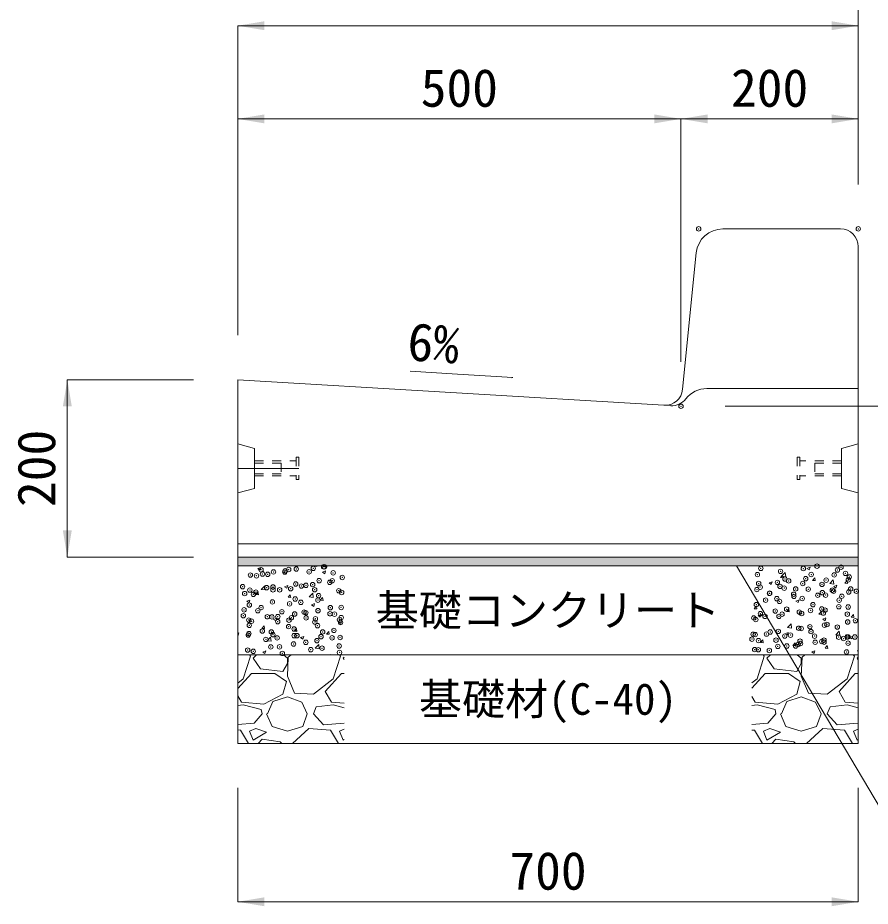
# Model space of a CAD drawing. Units: millimetres at full size. Extents: x 10958 to 21458, y 2125 to 9550.
# Drawn here: x 13811 to 14773, y 3627 to 4629 of the extents above; entities that cross this region are included whole.
import ezdxf
from ezdxf.enums import TextEntityAlignment as Align

# ---------------------------------------------------------------- set-up
doc = ezdxf.new("R2010")
doc.units = ezdxf.units.MM
doc.header["$LTSCALE"] = 10
doc.header["$PDMODE"] = 32
doc.header["$PDSIZE"] = 5
doc.linetypes.add('USER1', pattern=[2, 1, -1])
doc.layers.add('ハッチング_モルタル', color=30, linetype='Continuous')
doc.layers.add('文字', color=41, linetype='Continuous')
for name, color, linetype, lineweight in [('ハッチング_基礎', 150, 'Continuous', 5), ('側溝', 2, 'Continuous', 20), ('寸法線', 7, 'Continuous', 13), ('引出線', 4, 'Continuous', 13), ('舗装・基礎', 3, 'Continuous', 13), ('補助線', 8, 'Continuous', 20), ('部品', 3, 'USER1', 5)]:
    doc.layers.add(name, color=color, linetype=linetype, lineweight=lineweight)
doc.styles.add('ＭＳ ゴシック', font='')
doc.styles.get('ＭＳ ゴシック').set_extended_font_data('MS Gothic')

# ---------------------------------------------------------------- blocks, each defined once
blk = doc.blocks.new('filled_arrow')
at = {"color": 0, "linetype": 'Continuous', "lineweight": -2}
blk.add_solid([(7.5, 1.25), (0, 0), (7.5, -1.25)], dxfattribs=at)
blk = doc.blocks.new('open_arrow')
at = {"color": 0, "linetype": 'Continuous', "lineweight": -2}
blk.add_lwpolyline([(7.5, 1.25), (0, 0), (7.5, -1.25)], dxfattribs=at)

msp = doc.modelspace()

# ---------------------------------------------------------------- hatches: boundary and pattern name
at = {"layer": 'ハッチング_モルタル'}
msp.add_hatch(color=256, dxfattribs=at).paths.add_polyline_path([(14059.39, 4010.84), (14059.39, 4020.84), (14759.39, 4020.84), (14759.39, 4010.84)])

# ---------------------------------------------------------------- linework, layer by layer
at = {"layer": 'ハッチング_基礎'}
for p, q in [((14082, 4007.88), (14085.56, 4009.25)), ((14082, 4007.88), (14084.53, 4006.17)), ((14084.53, 4006.17), (14085.56, 4009.24)), ((14145.55, 4010.52), (14145.82, 4010.84)), ((14145.55, 4010.52), (14148.59, 4010.26)), ((14148.58, 4010.25), (14148.47, 4010.84)), ((14701.41, 4008.1), (14703.94, 4006.39)), ((14701.42, 4008.11), (14704.97, 4009.47)), ((14703.94, 4006.39), (14704.97, 4009.46)), ((14155, 4003.81), (14157.53, 4002.1)), ((14155.01, 4003.82), (14158.56, 4005.18)), ((14157.53, 4002.1), (14158.56, 4005.17)), ((14671.5, 3997.73), (14673.95, 4000.65)), ((14671.5, 3997.73), (14674.53, 3997.46)), ((14672.98, 3999.37), (14676.94, 4003.49)), ((14672.98, 3999.37), (14677.5, 3998.67)), ((14674.52, 3997.46), (14673.93, 4000.64)), ((14677.5, 3998.66), (14676.93, 4003.49)), ((14707.93, 3994.54), (14710.38, 3997.46)), ((14710.96, 3994.27), (14710.37, 3997.46)), ((14085.86, 3984.48), (14089.82, 3988.6)), ((14090.38, 3983.78), (14089.81, 3988.6)), ((14112.32, 3987.43), (14115.88, 3988.8)), ((14112.32, 3987.42), (14114.85, 3985.72)), ((14114.85, 3985.72), (14115.88, 3988.79)), ((14658.73, 3991.72), (14662.29, 3993.09)), ((14658.73, 3991.71), (14661.26, 3990.01)), ((14661.26, 3990.01), (14662.29, 3993.08)), ((14707.93, 3994.54), (14710.97, 3994.27)), ((14727.19, 3990.96), (14731.15, 3995.08)), ((14727.19, 3990.96), (14731.71, 3990.26)), ((14731.71, 3990.26), (14731.15, 3995.08)), ((14731.74, 3987.65), (14735.3, 3989.02)), ((14731.74, 3987.64), (14734.26, 3985.94)), ((14734.26, 3985.94), (14735.29, 3989.01)), ((14744.37, 3991.35), (14746.82, 3994.27)), ((14744.37, 3991.35), (14747.41, 3991.09)), ((14747.39, 3991.08), (14746.81, 3994.27)), ((14079.73, 3978.69), (14082.18, 3981.61)), ((14079.73, 3978.69), (14082.77, 3978.42)), ((14082.76, 3978.42), (14082.17, 3981.6)), ((14085.86, 3984.48), (14090.38, 3983.78)), ((14116.17, 3975.5), (14118.61, 3978.42)), ((14119.19, 3975.23), (14118.61, 3978.42)), ((14140.08, 3976.07), (14144.03, 3980.19)), ((14144.59, 3975.37), (14144.03, 3980.19)), ((14069.64, 3971.05), (14073.2, 3972.41)), ((14069.64, 3971.04), (14072.16, 3969.33)), ((14072.16, 3969.33), (14073.19, 3972.4)), ((14116.17, 3975.5), (14119.2, 3975.23)), ((14140.07, 3976.07), (14144.59, 3975.37)), ((14142.64, 3966.97), (14145.17, 3965.27)), ((14142.65, 3966.98), (14146.2, 3968.34)), ((14145.17, 3965.27), (14146.2, 3968.33)), ((14152.6, 3972.31), (14155.05, 3975.23)), ((14152.6, 3972.31), (14155.64, 3972.04)), ((14155.63, 3972.04), (14155.04, 3975.23)), ((14689.05, 3971.26), (14691.58, 3969.55)), ((14689.06, 3971.27), (14692.61, 3972.63)), ((14691.58, 3969.55), (14692.61, 3972.62)), ((14642.11, 3962.71), (14644.56, 3965.62)), ((14642.11, 3962.7), (14645.14, 3962.44)), ((14645.13, 3962.44), (14644.55, 3965.62)), ((14646.37, 3954.88), (14649.93, 3956.25)), ((14648.9, 3953.17), (14649.93, 3956.24)), ((14678.54, 3959.52), (14680.99, 3962.44)), ((14678.54, 3959.52), (14681.58, 3959.25)), ((14681.57, 3959.25), (14680.98, 3962.43)), ((14714.98, 3956.33), (14717.43, 3959.25)), ((14714.98, 3956.33), (14718.02, 3956.06)), ((14718.01, 3956.06), (14717.42, 3959.25)), ((14099.96, 3950.59), (14103.52, 3951.96)), ((14099.96, 3950.58), (14102.49, 3948.88)), ((14102.49, 3948.88), (14103.52, 3951.95)), ((14172.97, 3946.52), (14176.53, 3947.89)), ((14172.97, 3946.52), (14175.49, 3944.81)), ((14175.49, 3944.81), (14176.52, 3947.88)), ((14646.37, 3954.87), (14648.9, 3953.17)), ((14719.38, 3950.81), (14722.94, 3952.18)), ((14719.38, 3950.81), (14721.9, 3949.1)), ((14721.9, 3949.1), (14722.93, 3952.17)), ((14751.42, 3953.14), (14753.87, 3956.06)), ((14751.42, 3953.14), (14754.46, 3952.88)), ((14754.44, 3952.87), (14753.86, 3956.06)), ((14086.78, 3940.48), (14089.23, 3943.39)), ((14086.78, 3940.47), (14089.81, 3940.21)), ((14089.8, 3940.21), (14089.22, 3943.39)), ((14123.21, 3937.29), (14125.66, 3940.21)), ((14123.21, 3937.29), (14126.25, 3937.02)), ((14126.24, 3937.02), (14125.65, 3940.2)), ((14159.65, 3934.1), (14162.1, 3937.02)), ((14162.68, 3933.83), (14162.09, 3937.02)), ((14679.71, 3941.47), (14683.67, 3945.6)), ((14679.71, 3941.47), (14684.23, 3940.77)), ((14684.23, 3940.77), (14683.67, 3945.6)), ((14733.93, 3933.06), (14737.89, 3937.19)), ((14738.45, 3932.36), (14737.88, 3937.19)), ((14059.39, 3935.02), (14060.84, 3935.57)), ((14059.39, 3932.78), (14059.8, 3932.5)), ((14059.8, 3932.5), (14060.83, 3935.57)), ((14092.59, 3926.59), (14096.55, 3930.71)), ((14092.59, 3926.59), (14097.11, 3925.89)), ((14097.11, 3925.88), (14096.55, 3930.71)), ((14130.28, 3930.13), (14132.81, 3928.43)), ((14130.29, 3930.14), (14133.84, 3931.51)), ((14132.81, 3928.43), (14133.84, 3931.5)), ((14159.65, 3934.1), (14162.69, 3933.83)), ((14649.16, 3924.49), (14651.61, 3927.41)), ((14652.18, 3924.23), (14651.59, 3927.41)), ((14676.69, 3934.42), (14679.22, 3932.72)), ((14676.7, 3934.43), (14680.25, 3935.8)), ((14679.22, 3932.72), (14680.25, 3935.79)), ((14733.93, 3933.07), (14738.45, 3932.37)), ((14749.7, 3930.36), (14753.26, 3931.73)), ((14749.7, 3930.35), (14752.23, 3928.65)), ((14752.23, 3928.65), (14753.26, 3931.72)), ((14146.81, 3918.18), (14150.77, 3922.3)), ((14146.81, 3918.18), (14151.33, 3917.48)), ((14151.33, 3917.48), (14150.77, 3922.3)), ((14649.16, 3924.49), (14652.19, 3924.23)), ((14685.59, 3921.31), (14688.04, 3924.22)), ((14685.59, 3921.31), (14688.63, 3921.04)), ((14688.62, 3921.04), (14688.03, 3924.22)), ((14722.03, 3918.12), (14724.48, 3921.04)), ((14722.03, 3918.12), (14725.07, 3917.85)), ((14725.06, 3917.85), (14724.47, 3921.03)), ((14065.64, 3883.58), (14073.76, 3908.98)), ((14073.76, 3908.98), (14072.62, 3910.84)), ((14080.71, 3910.84), (14076.81, 3906.95)), ((14076.81, 3906.95), (14084.94, 3894.76)), ((14087.6, 3913.76), (14091.16, 3915.12)), ((14087.6, 3913.75), (14090.13, 3912.04)), ((14090.13, 3912.04), (14091.16, 3915.11)), ((14115.42, 3906.95), (14110.97, 3910.84)), ((14116.44, 3907.96), (14115.42, 3886.63)), ((14115.42, 3900.85), (14115.42, 3906.95)), ((14119.59, 3910.84), (14116.43, 3907.96)), ((14163.62, 3910.84), (14164.17, 3911.05)), ((14164.1, 3910.84), (14164.16, 3911.04)), ((14167.24, 3883.58), (14175.36, 3908.98)), ((14175.36, 3908.98), (14174.22, 3910.84)), ((14179.39, 3907.92), (14178.41, 3906.95)), ((14178.41, 3906.95), (14179.39, 3905.48)), ((14645.24, 3883.58), (14653.36, 3908.98)), ((14653.36, 3908.98), (14652.22, 3910.84)), ((14660.31, 3910.84), (14656.41, 3906.95)), ((14656.41, 3906.95), (14664.54, 3894.76)), ((14695.02, 3906.95), (14690.57, 3910.84)), ((14696.04, 3907.96), (14695.02, 3886.63)), ((14695.02, 3900.85), (14695.02, 3906.95)), ((14699.19, 3910.84), (14696.03, 3907.96)), ((14707.02, 3913.98), (14710.58, 3915.34)), ((14707.02, 3913.97), (14709.54, 3912.26)), ((14709.54, 3912.26), (14710.57, 3915.33)), ((14746.84, 3883.58), (14754.96, 3908.98)), ((14754.96, 3908.98), (14753.82, 3910.84)), ((14759.39, 3908.32), (14758.01, 3906.95)), ((14758.01, 3906.95), (14759.39, 3904.88)), ((14758.47, 3914.93), (14759.39, 3916.03)), ((14758.47, 3914.93), (14759.39, 3914.85)), ((14110.34, 3891.71), (14115.42, 3900.85)), ((14689.94, 3891.71), (14695.02, 3900.85)), ((14059.39, 3872.57), (14074.78, 3889.68)), ((14074.78, 3889.68), (14101.2, 3889.68)), ((14084.94, 3894.76), (14110.34, 3891.71)), ((14101.2, 3889.68), (14114.4, 3880.53)), ((14115.42, 3886.63), (14123.55, 3867.32)), ((14158.09, 3869.36), (14176.38, 3889.68)), ((14176.38, 3889.68), (14179.39, 3889.68)), ((14639.39, 3873.02), (14654.38, 3889.68)), ((14654.38, 3889.68), (14680.8, 3889.68)), ((14664.54, 3894.76), (14689.94, 3891.71)), ((14680.8, 3889.68), (14694, 3880.53)), ((14695.02, 3886.63), (14703.15, 3867.32)), ((14737.69, 3869.36), (14755.98, 3889.68)), ((14755.98, 3889.68), (14759.39, 3889.68)), ((14059.39, 3878.75), (14065.64, 3883.58)), ((14114.4, 3880.53), (14110.34, 3866.31)), ((14144.88, 3866.31), (14167.24, 3883.58)), ((14639.39, 3879.06), (14645.24, 3883.58)), ((14694, 3880.53), (14689.94, 3866.31)), ((14724.48, 3866.31), (14746.84, 3883.58)), ((14110.34, 3866.31), (14089, 3855.13)), ((14123.55, 3867.32), (14144.88, 3866.31)), ((14165.2, 3857.16), (14158.09, 3869.36)), ((14689.94, 3866.31), (14668.6, 3855.13)), ((14703.15, 3867.32), (14724.48, 3866.31)), ((14744.8, 3857.16), (14737.69, 3869.36)), ((14063.6, 3857.16), (14059.39, 3864.39)), ((14089, 3855.13), (14063.6, 3857.16)), ((14093.07, 3843.96), (14099.16, 3858.18)), ((14099.16, 3858.18), (14115.42, 3863.26)), ((14115.42, 3863.26), (14131.68, 3857.16)), ((14131.68, 3857.16), (14137.77, 3843.96)), ((14179.39, 3856.03), (14165.2, 3857.16)), ((14643.2, 3857.16), (14639.39, 3863.71)), ((14668.6, 3855.13), (14643.2, 3857.16)), ((14672.67, 3843.96), (14678.76, 3858.18)), ((14678.76, 3858.18), (14695.02, 3863.26)), ((14695.02, 3863.26), (14711.28, 3857.16)), ((14711.28, 3857.16), (14717.37, 3843.96)), ((14759.39, 3856), (14744.8, 3857.16)), ((14065.64, 3854.12), (14059.39, 3853.46)), ((14085.96, 3849.04), (14065.64, 3854.12)), ((14086.97, 3843.96), (14085.96, 3849.04)), ((14144.88, 3843.96), (14147.93, 3852.08)), ((14167.24, 3854.12), (14147.93, 3852.08)), ((14179.39, 3851.08), (14167.24, 3854.12)), ((14645.24, 3854.12), (14639.39, 3853.5)), ((14665.56, 3849.04), (14645.24, 3854.12)), ((14666.57, 3843.96), (14665.56, 3849.04)), ((14724.48, 3843.96), (14727.53, 3852.08)), ((14746.84, 3854.12), (14727.53, 3852.08)), ((14759.39, 3850.98), (14746.84, 3854.12)), ((14086.97, 3843.96), (14077.83, 3833.8)), ((14092.05, 3843.96), (14098.15, 3829.73)), ((14132.69, 3829.73), (14137.77, 3843.96)), ((14156.06, 3831.76), (14144.88, 3843.96)), ((14666.57, 3843.96), (14657.43, 3833.8)), ((14671.65, 3843.96), (14677.75, 3829.73)), ((14712.29, 3829.73), (14717.37, 3843.96)), ((14735.66, 3831.76), (14724.48, 3843.96)), ((14077.83, 3833.8), (14059.39, 3832.19)), ((14062.59, 3825.67), (14059.39, 3825.93)), ((14079.86, 3827.7), (14072.75, 3824.65)), ((14092.05, 3823.64), (14079.86, 3827.7)), ((14098.15, 3829.73), (14115.42, 3824.65)), ((14115.42, 3824.65), (14132.69, 3829.73)), ((14139.8, 3827.7), (14121.34, 3810.84)), ((14164.19, 3825.67), (14139.8, 3827.7)), ((14179.39, 3833.79), (14156.06, 3831.76)), ((14179.39, 3826.81), (14174.35, 3824.65)), ((14657.43, 3833.8), (14639.39, 3832.23)), ((14659.46, 3827.7), (14652.35, 3824.65)), ((14671.65, 3823.64), (14659.46, 3827.7)), ((14677.75, 3829.73), (14695.02, 3824.65)), ((14695.02, 3824.65), (14712.29, 3829.73)), ((14719.4, 3827.7), (14700.94, 3810.84)), ((14743.79, 3825.67), (14719.4, 3827.7)), ((14759.03, 3833.8), (14735.66, 3831.76)), ((14759.39, 3826.98), (14753.95, 3824.65)), ((14759.39, 3834.2), (14759.03, 3833.8)), ((14071.65, 3810.84), (14062.59, 3825.67)), ((14072.75, 3824.65), (14076.81, 3814.49)), ((14076.81, 3814.49), (14092.05, 3823.64)), ((14173.25, 3810.84), (14164.19, 3825.67)), ((14174.35, 3824.65), (14178.41, 3814.49)), ((14642.19, 3825.67), (14639.39, 3825.9)), ((14651.25, 3810.84), (14642.19, 3825.67)), ((14652.35, 3824.65), (14656.41, 3814.49)), ((14656.41, 3814.49), (14671.65, 3823.64)), ((14752.85, 3810.84), (14743.79, 3825.67)), ((14753.95, 3824.65), (14758.01, 3814.49)), ((14086.97, 3815.51), (14082.31, 3810.84)), ((14107.29, 3812.46), (14086.97, 3815.51)), ((14109.14, 3810.84), (14107.29, 3812.46)), ((14178.41, 3814.49), (14179.39, 3815.08)), ((14666.57, 3815.51), (14661.91, 3810.84)), ((14686.89, 3812.46), (14666.57, 3815.51)), ((14688.74, 3810.84), (14686.89, 3812.46)), ((14758.01, 3814.49), (14759.39, 3815.32))]:
    msp.add_line(p, q, dxfattribs=at)
for p in [(14085.73, 4006.48), (14099.81, 4004.14), (14112.54, 4003.97), (14112.84, 4005.34), (14116.98, 4006.83), (14125.47, 4007.39), (14139.96, 4004.19), (14144.62, 4008.2), (14156.37, 4009.87), (14157.34, 4009.87), (14649.48, 4008.14), (14671.74, 4004.69), (14697.4, 4007.94), (14712.86, 4010.62), (14735.9, 4006.29), (14739.98, 4009.48), (14073.73, 4000.56), (14080.58, 3999.77), (14087.35, 4001.75), (14093.3, 4001.44), (14151.24, 3994.29), (14166, 3994.14), (14167.08, 4003.05), (14177.32, 3997.87), (14645.65, 4001.11), (14676.65, 3996.12), (14680.92, 3994), (14700.15, 3996.53), (14706.27, 4001.21), (14723.16, 3994.84), (14732.24, 4000.76), (14744.95, 4002.43), (14748.07, 3995.14), (14749.25, 3998.42), (14064.91, 3987.48), (14092.03, 3986.34), (14099.18, 3983.94), (14099.19, 3987.23), (14106.75, 3983.97), (14119.14, 3985.19), (14124.85, 3990.48), (14131.26, 3988.16), (14136.38, 3989.05), (14143.98, 3989.84), (14146.26, 3984.05), (14163.21, 3992.37), (14645.04, 3984.2), (14647.02, 3991.04), (14648.73, 3986.95), (14668.2, 3992.33), (14671.12, 3987.78), (14675.85, 3985.81), (14688.82, 3984.97), (14696.78, 3991.03), (14702.97, 3984.66), (14718.44, 3990.05), (14750.83, 3984.93), (14067.22, 3979.73), (14073.11, 3983.65), (14077.12, 3978.88), (14079.94, 3981.41), (14150.62, 3977.38), (14173.38, 3982.9), (14176.7, 3980.96), (14659.19, 3979.88), (14659.44, 3980.13), (14667.55, 3973.97), (14686.56, 3978.98), (14686.79, 3976.5), (14696.16, 3974.12), (14713.68, 3977.84), (14718.87, 3980.72), (14722.55, 3977.93), (14730.09, 3983.52), (14731.59, 3982.4), (14740.8, 3976.69), (14748.63, 3981.5), (14757.2, 3982.37), (14072.49, 3966.74), (14085.81, 3963.9), (14098.58, 3970.32), (14117.89, 3968.13), (14124.23, 3973.57), (14130.61, 3969.8), (14149.85, 3972.33), (14163.9, 3963.83), (14176.08, 3964.05), (14644.42, 3967.29), (14654.83, 3972.29), (14670.5, 3970.87), (14708.22, 3967.19), (14737.47, 3964.89), (14737.85, 3972.28), (14748.01, 3964.59), (14065.73, 3954.7), (14066.57, 3961.37), (14082.13, 3960.38), (14104.65, 3953.66), (14109.25, 3959.23), (14123.62, 3956.66), (14134.28, 3958.74), (14136.37, 3958.09), (14150, 3960.47), (14163.49, 3956.94), (14168.57, 3956.52), (14648.97, 3957.02), (14654.19, 3953.93), (14665.74, 3959.99), (14669.88, 3953.96), (14673.43, 3956.46), (14678.59, 3962.11), (14692.86, 3958.84), (14695.54, 3957.21), (14705.51, 3960.69), (14718.23, 3962.36), (14719.98, 3957.69), (14721.93, 3961.02), (14747.1, 3956.55), (14071.87, 3949.83), (14072.45, 3943.87), (14075.03, 3948.57), (14092.84, 3953.56), (14097.96, 3953.41), (14104.53, 3948.09), (14117.25, 3949.76), (14119.96, 3952.41), (14136.49, 3952.3), (14146.45, 3947.59), (14147.08, 3951.26), (14174.2, 3950.12), (14175.47, 3947.14), (14176.08, 3952.68), (14641.47, 3952.25), (14643.8, 3950.38), (14721.31, 3944.11), (14724.1, 3944.86), (14747.39, 3947.68), (14756.19, 3949.08), (14072.03, 3934.56), (14087.2, 3937.42), (14097.34, 3936.5), (14116.83, 3942.5), (14123, 3939.75), (14149.38, 3943.56), (14155.21, 3936.48), (14167.92, 3938.16), (14640.82, 3933.89), (14655.85, 3934.03), (14660.06, 3936.43), (14669.27, 3937.05), (14692.15, 3940.65), (14694.93, 3940.3), (14704.86, 3942.32), (14706.12, 3936.88), (14735.75, 3941.97), (14071.26, 3932.92), (14091.17, 3928.05), (14099.14, 3933.41), (14103.88, 3929.73), (14123.12, 3932.26), (14126.26, 3932.27), (14136.23, 3924.73), (14148.77, 3926.65), (14153.38, 3931.12), (14165.85, 3929.81), (14174.85, 3930.22), (14639.44, 3928.35), (14643.18, 3933.47), (14646.87, 3926.71), (14666.56, 3927.2), (14676.5, 3931.79), (14682.97, 3932.88), (14693.68, 3926.06), (14710.09, 3931.74), (14710.74, 3924.82), (14718.29, 3925.73), (14720.69, 3927.2), (14720.8, 3924.91), (14737.2, 3930.59), (14742.82, 3929.04), (14746.77, 3930.77), (14747.92, 3930.81), (14747.92, 3923.77), (14755.54, 3930.72), (14070.64, 3916.01), (14076.97, 3914.56), (14096.72, 3919.59), (14106.6, 3919.64), (14122.38, 3922.84), (14141.84, 3916.45), (14154.56, 3918.12), (14173.8, 3920.66), (14642.57, 3916.56), (14646.7, 3916.39), (14659.04, 3915.56), (14668.65, 3920.13), (14678.78, 3920.61), (14688.67, 3920.64), (14691.5, 3922.29), (14694.31, 3923.39), (14746.16, 3913.86), (14109.76, 3912.22), (14174.23, 3913.31)]:
    msp.add_point(p, dxfattribs=at)
at = {"layer": '側溝'}
for p, q in [((14606.54, 4390.84), (14739.39, 4390.84)), ((14759.39, 4020.84), (14759.39, 4370.84)), ((14576.69, 4363.83), (14561.3, 4209.97)), ((14059.39, 4220.84), (14540.2, 4192)), ((14059.39, 4020.84), (14059.39, 4220.84)), ((14588.54, 4210.84), (14759.39, 4210.84)), ((14059.39, 4020.84), (14759.39, 4020.84))]:
    msp.add_line(p, q, dxfattribs=at)
at = {"layer": '側溝', "linetype": 'USER1', "lineweight": 9}
msp.add_line((14540.2, 4192), (14547.84, 4191.54), dxfattribs=at)
at = {"layer": '側溝', "lineweight": 9}
for p, q in [((14059.39, 4148.34), (14078.39, 4143.34)), ((14759.39, 4148.34), (14740.39, 4143.34)), ((14078.39, 4143.34), (14078.39, 4098.34)), ((14740.39, 4143.34), (14740.39, 4098.34)), ((14078.39, 4098.34), (14059.39, 4093.34)), ((14740.39, 4098.34), (14759.39, 4093.34)), ((14059.39, 4035.84), (14759.39, 4035.84))]:
    msp.add_line(p, q, dxfattribs=at)
at = {"layer": '側溝'}
for centre, radius, start, end in [((14606.54, 4360.84), 30, 90, 174.28941), ((14739.39, 4370.84), 20, 0, 90), ((14541.4, 4211.96), 20, 266.56637, 354.28941), ((14588.54, 4180.84), 30, 90, 142.18323), ((14549.04, 4211.5), 20, 266.56637, 322.18323)]:
    msp.add_arc(centre, radius, start, end, dxfattribs=at)
at = {"layer": '寸法線'}
for p, q in [((14759.39, 4619.84), (14759.39, 4897.11)), ((14059.39, 4619.84), (14759.39, 4619.84)), ((14059.39, 4270.84), (14059.39, 4619.84)), ((14759.39, 4440.84), (14759.39, 4619.84)), ((14059.39, 4514.84), (14559.39, 4514.84)), ((14059.39, 4270.84), (14059.39, 4514.84)), ((14559.39, 4240.84), (14559.39, 4514.84)), ((14559.39, 4514.84), (14759.39, 4514.84)), ((14559.39, 4240.84), (14559.39, 4514.84)), ((14759.39, 4440.84), (14759.39, 4514.84)), ((13867.2, 4220.84), (13867.2, 4020.84)), ((14009.39, 4220.84), (13867.2, 4220.84)), ((14609.39, 4190.84), (14951.57, 4190.84)), ((14609.39, 4190.84), (14951.57, 4190.84)), ((14009.39, 4020.84), (13867.2, 4020.84)), ((14059.39, 3760.84), (14059.39, 3632.26)), ((14759.39, 3760.84), (14759.39, 3632.26)), ((14759.39, 3632.26), (14059.39, 3632.26))]:
    msp.add_line(p, q, dxfattribs=at)
at = {"layer": '引出線'}
for points in [[(14369.73, 4223.11), (14307.16, 4226.98), (14253.81, 4230.28)], [(14622.22, 4010.84), (14812.06, 3691.33), (15269.47, 3691.33)]]:
    msp.add_lwpolyline(points, dxfattribs=at)
at = {"layer": '舗装・基礎'}
for points in [[(14759.39, 4020.84), (14059.39, 4020.84), (14059.39, 4010.84), (14759.39, 4010.84)], [(14759.39, 4010.84), (14059.39, 4010.84), (14059.39, 3910.84), (14759.39, 3910.84)], [(14759.39, 3910.84), (14059.39, 3910.84), (14059.39, 3810.84), (14759.39, 3810.84)]]:
    msp.add_lwpolyline(points, close=True, dxfattribs=at)
at = {"layer": '補助線', "color": 1}
msp.add_line((14059.39, 4120.84), (14128.39, 4120.84), dxfattribs=at)
at = {"layer": '補助線'}
for p in [(14579.39, 4390.84), (14759.39, 4390.84), (14559.39, 4190.84)]:
    msp.add_point(p, dxfattribs=at)
at = {"layer": '部品'}
for p, q in [((14078.39, 4129.34), (14125.39, 4129.34)), ((14078.39, 4126.84), (14108.39, 4126.84)), ((14108.39, 4126.84), (14108.39, 4114.84)), ((14125.39, 4133.34), (14125.39, 4108.34)), ((14125.39, 4133.34), (14128.39, 4133.34)), ((14128.39, 4133.34), (14128.39, 4108.34)), ((14690.39, 4133.34), (14690.39, 4108.34)), ((14693.39, 4133.34), (14690.39, 4133.34)), ((14693.39, 4133.34), (14693.39, 4108.34)), ((14740.39, 4129.34), (14693.39, 4129.34)), ((14710.39, 4126.84), (14710.39, 4114.84)), ((14740.39, 4126.84), (14710.39, 4126.84)), ((14078.39, 4114.84), (14108.39, 4114.84)), ((14078.39, 4112.34), (14125.39, 4112.34)), ((14125.39, 4108.34), (14128.39, 4108.34)), ((14693.39, 4108.34), (14690.39, 4108.34)), ((14740.39, 4112.34), (14693.39, 4112.34)), ((14740.39, 4114.84), (14710.39, 4114.84))]:
    msp.add_line(p, q, dxfattribs=at)

# ---------------------------------------------------------------- block references
at = {"layer": '寸法線', "xscale": 4, "yscale": 4}
for p in [(14059.39, 4619.84), (14059.39, 4514.84), (14559.39, 4514.84), (14059.39, 3632.26)]:
    msp.add_blockref('filled_arrow', p, dxfattribs=at)
for p, rotation in [((14759.39, 4619.84), 180), ((14559.39, 4514.84), 180), ((14759.39, 4514.84), 180), ((13867.2, 4220.84), 270), ((13867.2, 4020.84), 90), ((14759.39, 3632.26), 180)]:
    msp.add_blockref('filled_arrow', p, dxfattribs=dict(at, rotation=rotation))
at = {"layer": '引出線', "xscale": 0.133, "yscale": 0.133}
for name, p, rotation in [('open_arrow', (14369.73, 4223.11), 176.5), ('filled_arrow', (14622.22, 4010.84), 300.7)]:
    msp.add_blockref(name, p, dxfattribs=dict(at, rotation=rotation))

# ---------------------------------------------------------------- texts
at = {"layer": '寸法線', "style": 'ＭＳ ゴシック'}
for s, p in [('500', (14309.39, 4549.84)), ('200', (14659.39, 4549.84)), ('700', (14409.39, 3667.26))]:
    msp.add_text(s, height=42.72, dxfattribs=at).set_placement(p, align=Align.MIDDLE_CENTER)
msp.add_text('200', height=42.72, rotation=90, dxfattribs=at).set_placement((13832.2, 4120.84), align=Align.MIDDLE_CENTER)
at = {"layer": '引出線', "style": 'ＭＳ ゴシック'}
msp.add_text('6%', height=42.72, rotation=356.46, dxfattribs=at).set_placement((14310.55, 4281.79), align=Align.TOP_RIGHT)
at = {"layer": '文字', "style": 'ＭＳ ゴシック'}
for s, p in [('基礎コンクリート', (14409.39, 3960.84)), ('基礎材(C-40)', (14409.39, 3860.84))]:
    msp.add_text(s, height=35.6, dxfattribs=at).set_placement(p, align=Align.MIDDLE_CENTER)

doc.saveas('drawing.dxf')
